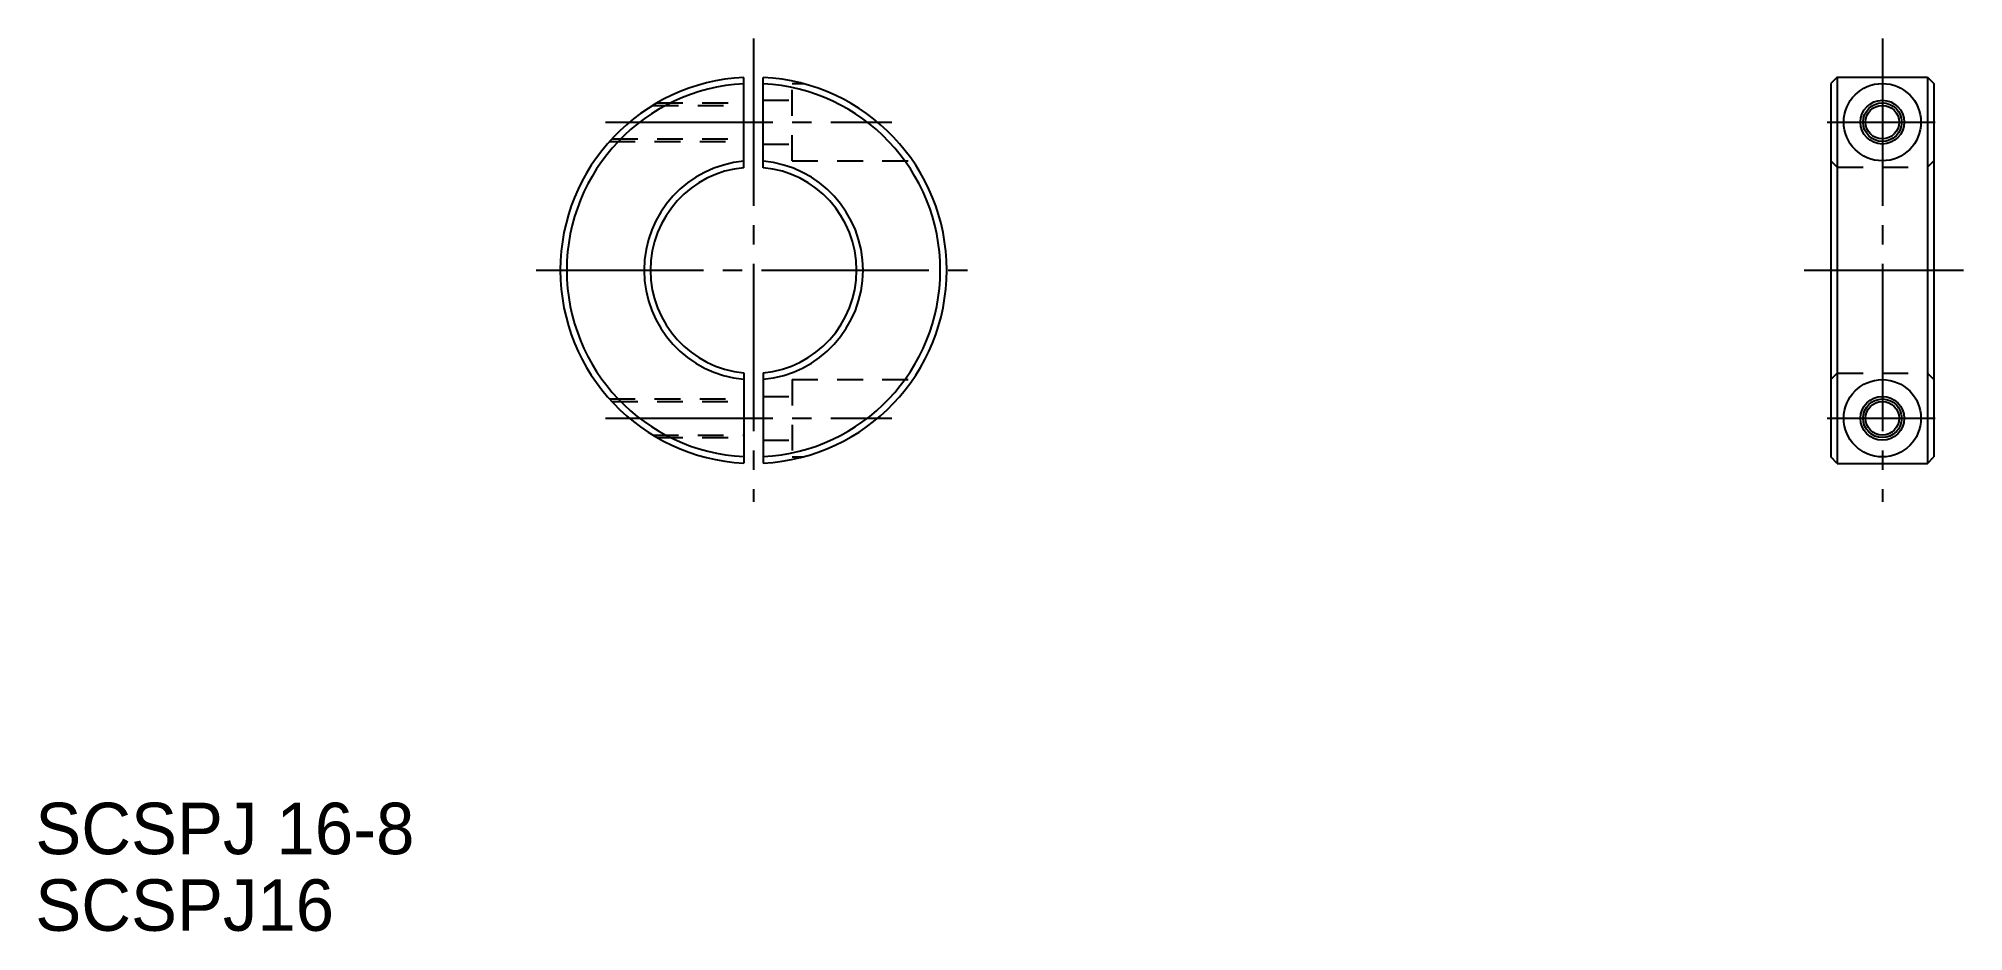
# Model space of a CAD drawing. Extents: x 63 to 212, y 179 to 248.
import ezdxf

# ---------------------------------------------------------------- set-up
doc = ezdxf.new("R2010")
doc.units = 0
doc.linetypes.add('CENTER', pattern=[17.5, 13, -1.5, 1.5, -1.5])
doc.linetypes.add('DASHED', pattern=[3.5, 2, -1.5])
doc.layers.get('0').update_dxf_attribs({"linetype": 'CONTINUOUS'})
doc.layers.add('CENTER', color=1, linetype='CENTER')

msp = doc.modelspace()

# ---------------------------------------------------------------- linework, layer by layer
at = {"color": 7, "linetype": 'CONTINUOUS'}
for p, q in [((117.67, 238.09), (117.67, 245.11)), ((119.17, 238.09), (119.17, 245.11)), ((202.56, 245.13), (202.06, 244.63)), ((202.56, 245.13), (202.56, 215.13)), ((202.56, 245.13), (209.56, 245.13)), ((209.56, 245.13), (209.56, 215.13)), ((209.56, 245.13), (210.06, 244.63)), ((202.06, 244.63), (202.06, 215.63)), ((210.06, 244.63), (210.06, 215.63)), ((117.67, 222.16), (117.67, 215.15)), ((119.17, 222.16), (119.17, 215.15)), ((202.56, 215.13), (202.06, 215.63)), ((209.56, 215.13), (210.06, 215.63)), ((202.56, 215.13), (209.56, 215.13))]:
    msp.add_line(p, q, dxfattribs=at)
at = {"color": 3, "linetype": 'DASHED'}
for p, q in [((121.42, 244.63), (122.27, 244.63)), ((121.42, 238.63), (121.42, 244.63)), ((110.6, 242.93), (117.67, 242.93)), ((110.94, 243.13), (117.67, 243.13)), ((119.17, 243.33), (121.42, 243.33)), ((107.24, 240.13), (117.67, 240.13)), ((107.43, 240.33), (117.67, 240.33)), ((119.17, 239.93), (121.42, 239.93)), ((121.42, 238.63), (130.78, 238.63)), ((202.06, 238.63), (202.56, 238.13)), ((202.56, 238.13), (209.56, 238.13)), ((209.56, 238.13), (210.06, 238.63)), ((121.42, 221.63), (121.42, 215.63)), ((121.42, 221.63), (130.78, 221.63)), ((202.06, 221.63), (202.56, 222.13)), ((202.56, 222.13), (209.56, 222.13)), ((209.56, 222.13), (210.06, 221.63)), ((107.24, 220.13), (117.67, 220.13)), ((107.43, 219.93), (117.67, 219.93)), ((119.17, 220.33), (121.42, 220.33)), ((110.6, 217.33), (117.67, 217.33)), ((110.94, 217.13), (117.67, 217.13)), ((119.17, 216.93), (121.42, 216.93)), ((121.42, 215.63), (122.27, 215.63))]:
    msp.add_line(p, q, dxfattribs=at)
for p, q in [((117.67, 219.79), (117.67, 219.79)), ((117.67, 217.66), (117.67, 217.66))]:
    msp.add_line(p, q)
at = {"color": 7, "linetype": 'CONTINUOUS'}
for centre, radius in [((206.06, 241.63), 3), ((206.06, 241.63), 1.7), ((206.06, 241.63), 1.3), ((206.06, 218.63), 3), ((206.06, 218.63), 1.7), ((206.06, 218.63), 1.3)]:
    msp.add_circle(centre, radius, dxfattribs=at)
at = {"color": 3, "linetype": 'CONTINUOUS'}
for centre in [(206.06, 241.63), (206.06, 218.63)]:
    msp.add_circle(centre, 1.5, dxfattribs=at)
for radius, start, end in [(15, 92.866, 267.134), (15, 272.866, 87.134), (14.5, 92.9649, 267.0351), (14.5, 272.9649, 87.0351)]:
    msp.add_arc((118.42, 230.13), radius, start, end)
at = {"color": 7, "linetype": 'CONTINUOUS'}
for radius, start, end in [(8.5, 95.0621, 264.9379), (8, 95.3794, 264.6206), (8.5, 275.0621, 84.9379), (8, 275.3794, 84.6206)]:
    msp.add_arc((118.42, 230.13), radius, start, end, dxfattribs=at)
at = {"layer": 'CENTER', "color": 1, "linetype": 'CENTER'}
for p, q in [((118.42, 248.12), (118.42, 212.13)), ((206.06, 248.13), (206.06, 212.13)), ((106.92, 241.63), (129.16, 241.63)), ((201.77, 241.63), (210.17, 241.63)), ((101.54, 230.13), (135.95, 230.13)), ((200, 230.13), (212.36, 230.13)), ((106.92, 218.63), (129.16, 218.63)), ((201.77, 218.63), (210.17, 218.63))]:
    msp.add_line(p, q, dxfattribs=at)

# ---------------------------------------------------------------- texts
for s, p in [('SCSPJ 16-8', (62.66, 184.77)), ('SCSPJ16', (62.66, 178.82))]:
    msp.add_text(s, height=4).set_placement(p)

doc.saveas('drawing.dxf')
